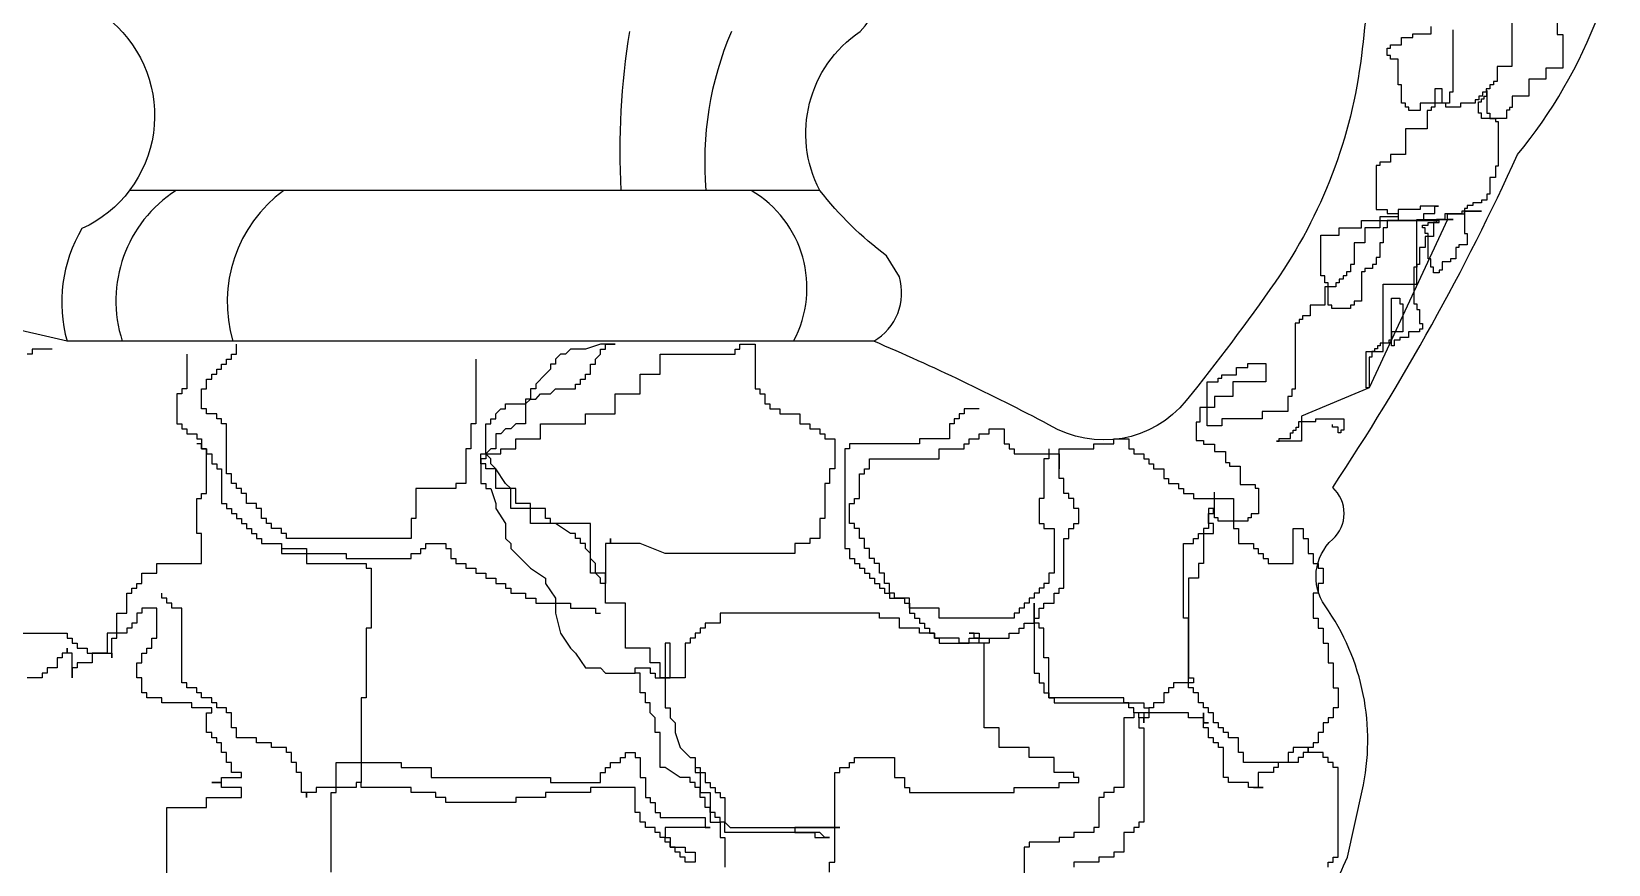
# Model space of a CAD drawing. Extents: x 955 to 1117, y 165 to 443.
# Drawn here: x 1011.8 to 1116.8, y 241 to 296.4 of the extents above; entities that cross this region are included whole.
import ezdxf

# ---------------------------------------------------------------- set-up
doc = ezdxf.new("R2010")
doc.units = 0
doc.header["$LTSCALE"] = 10
doc.header["$MEASUREMENT"] = 0
for name, color, linetype in [('3', 3, 'CONTINUOUS'), ('4', 4, 'CONTINUOUS'), ('7', 7, 'CONTINUOUS')]:
    doc.layers.add(name, color=color, linetype=linetype)

msp = doc.modelspace()

# ---------------------------------------------------------------- linework, layer by layer
at = {"layer": '3'}
msp.add_line((1064.3, 285.87), (1018.35, 285.87), dxfattribs=at)
for points in [[(1113.39, 297.56), (1113.39, 296.26), (1113.77, 296.26), (1113.77, 294.01), (1112.65, 294.01), (1112.65, 293.27), (1111.52, 293.27), (1111.52, 292.15), (1110.4, 292.15), (1110.4, 291.4), (1110.22, 291.4), (1110.22, 291.21), (1110.03, 291.21), (1110.03, 290.65), (1108.35, 290.65), (1108.35, 291.02), (1108.16, 291.02), (1108.16, 291.77), (1108.35, 291.77), (1108.35, 291.96), (1108.53, 291.96), (1108.53, 292.15), (1108.72, 292.15), (1108.72, 292.52), (1108.72, 291.02), (1108.91, 291.02), (1108.91, 290.65), (1109.28, 290.65), (1109.28, 290.46), (1109.47, 290.46), (1109.47, 287.48), (1109.28, 287.48), (1109.28, 286.73), (1108.91, 286.73), (1108.91, 285.61), (1108.72, 285.61), (1108.72, 285.23), (1108.35, 285.23), (1108.35, 285.05), (1107.79, 285.05), (1107.79, 284.86), (1107.41, 284.86), (1107.41, 284.67), (1107.23, 284.67), (1107.23, 282.99), (1107.41, 282.99), (1107.41, 282.24), (1106.85, 282.24), (1106.85, 282.06), (1106.66, 282.06), (1106.66, 281.31), (1106.29, 281.31), (1106.29, 281.12), (1105.73, 281.12), (1105.73, 280.56), (1105.54, 280.56), (1105.54, 280.38), (1105.17, 280.38), (1105.17, 280.75), (1104.98, 280.75), (1104.98, 281.31), (1104.8, 281.31), (1104.8, 282.99), (1104.61, 282.99), (1104.61, 283.37), (1104.42, 283.37), (1104.42, 283.55), (1104.8, 283.55), (1104.8, 283.74), (1105.54, 283.74), (1105.54, 283.93), (1106.1, 283.93), (1106.1, 284.3), (1107.23, 284.3), (1107.23, 284.49), (1108.35, 284.49), (1107.04, 284.49), (1107.04, 284.3), (1105.92, 284.3), (1105.92, 283.93), (1105.36, 283.93), (1105.36, 283.74), (1105.17, 283.74), (1105.17, 282.81), (1104.61, 282.81), (1104.61, 282.06), (1104.23, 282.06), (1104.23, 280.94), (1104.05, 280.94), (1104.05, 280.75), (1103.86, 280.75), (1103.86, 278.32), (1104.05, 278.32), (1104.05, 277.95), (1104.23, 277.95), (1104.23, 277.01), (1104.42, 277.01), (1104.42, 276.64), (1104.23, 276.64), (1104.23, 276.45), (1103.49, 276.45), (1103.49, 276.08), (1102.93, 276.08), (1102.93, 275.89), (1102.55, 275.89), (1102.55, 275.52), (1102.37, 275.52), (1102.37, 278.7), (1102.93, 278.7), (1102.93, 278.32), (1103.11, 278.32), (1103.11, 276.45), (1102.37, 276.45), (1102.37, 275.89), (1102.18, 275.89), (1102.18, 275.71), (1101.62, 275.71), (1101.62, 275.52), (1101.43, 275.52), (1101.43, 275.33), (1101.24, 275.33), (1101.24, 275.15), (1101.06, 275.15), (1101.06, 274.77), (1100.87, 274.77), (1100.87, 272.72), (1100.68, 272.72), (1100.68, 275.15), (1101.8, 275.15), (1101.8, 279.63), (1104.05, 279.63), (1104.05, 283.93), (1106.48, 283.93), (1106.1, 283.93), (1100.87, 272.72), (1096.38, 270.85), (1096.38, 269.17), (1094.7, 269.17), (1094.89, 269.17), (1094.89, 269.35), (1095.64, 269.35), (1095.64, 269.73), (1095.82, 269.73), (1095.82, 269.91), (1096.01, 269.91), (1096.01, 270.1), (1096.2, 270.1), (1096.2, 270.48), (1097.32, 270.48), (1097.32, 270.66), (1099.19, 270.66), (1099.19, 269.91), (1099, 269.91), (1099, 269.73), (1098.81, 269.73), (1098.81, 270.1), (1098.44, 270.1), (1098.44, 270.29)], [(1110.37, 297.04), (1110.37, 294.11), (1109.39, 294.11), (1109.39, 293.13), (1109.15, 293.13), (1109.15, 292.89), (1108.91, 292.89), (1108.91, 292.64), (1108.66, 292.64), (1108.66, 292.4), (1108.42, 292.4), (1108.42, 292.15), (1108.17, 292.15), (1108.17, 291.91), (1107.93, 291.91), (1107.93, 291.67), (1106.95, 291.67), (1106.95, 291.42), (1105.98, 291.42), (1105.98, 291.67), (1105.73, 291.67), (1105.73, 292.64), (1105.24, 292.64), (1105.24, 291.42), (1105, 291.42), (1105, 291.18), (1104.75, 291.18), (1104.75, 289.96), (1103.29, 289.96), (1103.29, 288.25), (1102.31, 288.25), (1102.31, 287.76), (1101.58, 287.76), (1101.58, 287.52), (1101.34, 287.52), (1101.34, 284.59), (1102.07, 284.59), (1102.07, 284.34), (1102.8, 284.34), (1102.8, 283.86), (1105.49, 283.86), (1102.07, 283.86), (1102.07, 283.37), (1101.82, 283.37), (1101.82, 282.39), (1101.58, 282.39), (1101.58, 281.41), (1101.34, 281.41), (1101.34, 280.93), (1101.09, 280.93), (1101.09, 280.68), (1100.6, 280.68), (1100.6, 280.44), (1100.36, 280.44), (1100.36, 278.49), (1099.87, 278.49), (1099.87, 278.24), (1099.63, 278.24), (1099.63, 278), (1098.4, 278), (1098.4, 278.24), (1098.16, 278.24), (1098.16, 279.71), (1097.92, 279.71), (1097.92, 280.19), (1097.67, 280.19), (1097.67, 282.88), (1098.89, 282.88), (1098.89, 283.37), (1100.36, 283.37), (1100.36, 283.86), (1104.51, 283.86), (1104.51, 284.34), (1105.24, 284.34), (1105.24, 284.83), (1105.49, 284.83), (1104.27, 284.83), (1104.27, 284.59), (1102.8, 284.59), (1102.8, 284.1), (1101.58, 284.1), (1101.58, 283.37), (1100.6, 283.37), (1100.6, 282.39), (1099.87, 282.39), (1099.87, 280.93), (1099.63, 280.93), (1099.63, 280.44), (1099.38, 280.44), (1099.38, 280.19), (1099.14, 280.19), (1099.14, 279.95), (1098.89, 279.95), (1098.89, 279.71), (1098.65, 279.71), (1098.65, 279.46), (1097.92, 279.46), (1097.92, 278.24), (1096.94, 278.24), (1096.94, 277.51), (1096.45, 277.51), (1096.45, 277.27), (1096.21, 277.27), (1096.21, 277.02), (1095.96, 277.02), (1095.96, 272.63), (1095.72, 272.63), (1095.72, 272.14), (1095.47, 272.14), (1095.47, 271.16), (1093.76, 271.16), (1093.76, 270.67), (1091.08, 270.67), (1091.08, 270.19), (1090.1, 270.19), (1090.1, 273.12), (1090.83, 273.12), (1090.83, 273.36), (1091.08, 273.36), (1091.08, 273.6), (1092.05, 273.6), (1092.05, 274.09), (1092.79, 274.09), (1092.79, 274.34), (1094.01, 274.34), (1094.01, 273.12), (1091.81, 273.12), (1091.81, 272.14), (1090.59, 272.14), (1090.59, 271.41), (1089.61, 271.41), (1089.61, 270.43), (1089.37, 270.43), (1089.37, 269.21), (1089.86, 269.21), (1089.86, 268.97), (1090.59, 268.97), (1090.59, 268.48), (1091.32, 268.48), (1091.32, 267.75), (1091.57, 267.75), (1091.57, 267.5), (1092.3, 267.5), (1092.3, 266.28), (1093.28, 266.28), (1093.28, 266.04), (1093.52, 266.04), (1093.52, 264.33), (1093.03, 264.33), (1093.03, 264.08), (1092.79, 264.08), (1092.79, 263.84), (1090.83, 263.84), (1090.83, 264.08), (1090.59, 264.08), (1090.59, 265.79)], [(1106.46, 296.55), (1106.46, 292.4), (1106.22, 292.4), (1106.22, 291.67), (1104.27, 291.67), (1104.27, 291.18), (1103.53, 291.18), (1103.53, 291.42), (1103.29, 291.42), (1103.29, 291.67), (1103.04, 291.67), (1103.04, 292.89), (1102.8, 292.89), (1102.8, 294.6), (1102.31, 294.6), (1102.31, 294.84), (1102.07, 294.84), (1102.07, 295.33), (1102.31, 295.33), (1102.31, 295.57), (1103.04, 295.57), (1103.04, 296.06), (1103.78, 296.06), (1103.78, 296.3), (1105, 296.3), (1105, 296.79)], [(1013.2, 275.3), (1011.87, 275.3), (1011.87, 274.97), (1011.54, 274.97)], [(1041.4, 274.64), (1041.4, 270.33), (1041.07, 270.33), (1041.07, 268.67), (1040.74, 268.67), (1040.74, 266.35), (1040.08, 266.35), (1040.08, 266.02), (1037.42, 266.02), (1037.42, 264.03), (1037.09, 264.03), (1037.09, 262.7), (1028.79, 262.7), (1028.79, 263.03), (1028.46, 263.03), (1028.46, 263.36), (1027.8, 263.36), (1027.8, 263.69), (1027.47, 263.69), (1027.47, 264.03), (1027.13, 264.03), (1027.13, 264.69), (1026.8, 264.69), (1026.8, 265.02), (1026.14, 265.02), (1026.14, 265.68), (1025.81, 265.68), (1025.81, 266.02), (1025.48, 266.02), (1025.48, 266.35), (1025.14, 266.35), (1025.14, 267.01), (1024.81, 267.01), (1024.81, 270.33), (1024.48, 270.33), (1024.48, 270.66), (1024.15, 270.66), (1024.15, 270.99), (1023.48, 270.99), (1023.48, 271.32), (1023.15, 271.32), (1023.15, 272.65), (1023.48, 272.65), (1023.48, 273.31), (1023.82, 273.31), (1023.82, 273.64), (1024.15, 273.64), (1024.15, 273.97), (1024.48, 273.97), (1024.48, 274.31), (1024.81, 274.31), (1024.81, 274.64), (1025.14, 274.64), (1025.14, 274.97), (1025.48, 274.97), (1025.48, 275.63)], [(1064.96, 240.48), (1064.96, 241.14), (1065.3, 241.14), (1065.3, 247.11), (1065.63, 247.11), (1065.63, 247.44), (1066.29, 247.44), (1066.29, 247.78), (1066.62, 247.78), (1066.62, 248.11), (1069.28, 248.11), (1069.28, 246.78), (1069.94, 246.78), (1069.94, 246.12), (1070.27, 246.12), (1070.27, 245.79), (1077.24, 245.79), (1077.24, 246.12), (1080.23, 246.12), (1080.23, 246.45), (1081.55, 246.45), (1081.55, 246.78), (1081.22, 246.78), (1081.22, 247.11), (1079.9, 247.11), (1079.9, 248.11), (1078.24, 248.11), (1078.24, 248.77), (1076.25, 248.77), (1076.25, 250.1), (1075.25, 250.1), (1075.25, 255.73), (1074.92, 255.73), (1074.92, 256.07), (1074.59, 256.07), (1074.59, 256.4), (1074.25, 256.4), (1074.92, 256.4), (1074.92, 256.07), (1075.58, 256.07), (1075.58, 255.73), (1073.59, 255.73), (1073.59, 256.07), (1071.93, 256.07), (1071.93, 256.4), (1070.94, 256.4), (1070.94, 256.73), (1069.61, 256.73), (1069.61, 257.39), (1068.28, 257.39), (1068.28, 257.72), (1057.66, 257.72), (1057.66, 257.06), (1056.67, 257.06), (1056.67, 256.73), (1056.34, 256.73), (1056.34, 256.4), (1056, 256.4), (1056, 256.07), (1055.67, 256.07), (1055.67, 255.73), (1055.34, 255.73), (1055.34, 253.41), (1053.68, 253.41), (1053.68, 254.41), (1053.02, 254.41), (1053.02, 255.4), (1051.36, 255.4), (1051.36, 258.39), (1050.03, 258.39), (1050.03, 260.38), (1049.04, 260.38), (1049.04, 263.69), (1045.05, 263.69), (1045.05, 265.02), (1044.06, 265.02), (1044.06, 266.02), (1042.73, 266.02), (1042.73, 267.34), (1042.07, 267.34), (1042.07, 267.67), (1041.73, 267.67), (1041.73, 268.34), (1043.06, 268.34), (1043.06, 268.67), (1044.06, 268.67), (1044.06, 269.33), (1045.72, 269.33), (1045.72, 270.33), (1048.7, 270.33), (1048.7, 270.99), (1050.69, 270.99), (1050.69, 272.32), (1052.35, 272.32), (1052.35, 273.64), (1053.68, 273.64), (1053.68, 274.97), (1058.66, 274.97), (1058.66, 275.3), (1058.99, 275.3), (1058.99, 275.63), (1059.99, 275.63), (1059.99, 272.65), (1060.32, 272.65), (1060.32, 272.32), (1060.65, 272.32), (1060.65, 271.65), (1060.98, 271.65), (1060.98, 271.32), (1061.64, 271.32), (1061.64, 270.99), (1062.97, 270.99), (1062.97, 270.33), (1063.64, 270.33), (1063.64, 269.99), (1064.3, 269.99), (1064.3, 269.66), (1064.63, 269.66), (1064.63, 269.33), (1065.3, 269.33), (1065.3, 267.34), (1064.96, 267.34), (1064.96, 266.35), (1064.63, 266.35), (1064.63, 264.03), (1064.3, 264.03), (1064.3, 262.7), (1063.64, 262.7), (1063.64, 262.37), (1062.64, 262.37), (1062.64, 261.7), (1054.01, 261.7), (1052.35, 262.37), (1050.36, 262.37), (1050.36, 262.7), (1050.36, 262.37), (1050.03, 262.37), (1050.03, 259.71), (1049.7, 259.71), (1049.7, 260.05), (1049.37, 260.38), (1049.37, 261.04), (1049.04, 261.37), (1049.04, 261.7), (1048.7, 262.04), (1048.7, 262.37), (1048.37, 262.37), (1048.37, 262.7), (1048.04, 262.7), (1048.04, 263.03), (1047.71, 263.03), (1046.71, 263.69), (1046.38, 263.69), (1046.38, 264.03), (1046.05, 264.03), (1046.05, 264.69), (1043.73, 264.69), (1043.73, 266.02), (1043.39, 266.35), (1042.73, 267.34), (1042.4, 267.67), (1042.4, 268), (1042.07, 268.34), (1042.07, 270.33), (1042.4, 270.33), (1042.4, 270.66), (1042.73, 270.66), (1042.73, 270.99), (1043.06, 271.32), (1043.39, 271.32), (1043.39, 271.65), (1044.72, 271.65), (1045.05, 271.98), (1045.39, 271.98), (1045.72, 272.32), (1046.38, 272.32), (1046.71, 272.65), (1048.04, 272.65), (1048.04, 272.98), (1048.37, 272.98), (1048.37, 273.31), (1048.7, 273.31), (1048.7, 273.64), (1049.04, 273.64), (1049.04, 274.31), (1049.37, 274.31), (1049.37, 274.64), (1049.7, 274.97), (1049.7, 275.3), (1050.03, 275.3), (1050.03, 275.63), (1050.69, 275.63), (1049.7, 275.63), (1048.7, 275.3), (1047.71, 275.3), (1047.38, 274.97), (1047.04, 274.97), (1046.71, 274.64), (1046.71, 274.31), (1046.38, 274.31), (1046.38, 273.97), (1046.05, 273.64), (1045.39, 272.98), (1045.39, 272.65), (1045.05, 272.65), (1045.05, 271.98), (1044.72, 271.98), (1044.72, 270.33), (1044.06, 270.33), (1043.73, 269.99), (1043.39, 269.99), (1043.06, 269.66), (1042.73, 269.66), (1042.73, 268.67), (1042.4, 268.67), (1042.07, 268.34), (1042.07, 268), (1041.73, 268), (1041.73, 266.35), (1042.07, 266.35), (1042.07, 266.02), (1042.4, 266.02), (1042.73, 265.02), (1042.73, 264.69), (1043.39, 263.69), (1043.39, 262.7), (1043.73, 262.37), (1043.73, 262.04), (1045.05, 260.71), (1046.05, 260.05), (1046.05, 259.71), (1046.71, 258.72), (1046.71, 257.72), (1047.04, 256.4), (1047.71, 255.4), (1048.04, 255.07), (1048.7, 254.08), (1049.7, 254.08), (1050.03, 253.74), (1052.02, 253.74), (1052.02, 254.08), (1053.02, 254.08), (1053.02, 253.74), (1053.35, 253.74), (1053.35, 253.41), (1054.34, 253.41), (1054.34, 255.73), (1054.01, 255.73), (1054.01, 253.08)], [(1022.16, 274.97), (1022.16, 272.65), (1021.82, 272.65), (1021.82, 272.32), (1021.49, 272.32), (1021.49, 270.33), (1021.82, 270.33), (1021.82, 269.99), (1022.16, 269.99), (1022.16, 269.66), (1022.82, 269.66), (1022.82, 269.33), (1023.15, 269.33), (1023.15, 268.67), (1023.48, 268.67), (1023.48, 268.34), (1023.82, 268.34), (1023.82, 267.67), (1024.15, 267.67), (1024.15, 267.34), (1024.48, 267.34), (1024.48, 265.02), (1024.81, 265.02), (1024.81, 264.69), (1025.14, 264.69), (1025.14, 264.36), (1025.48, 264.36), (1025.48, 264.03), (1025.81, 264.03), (1025.81, 263.69), (1026.14, 263.69), (1026.14, 263.36), (1026.47, 263.36), (1026.47, 263.03), (1026.8, 263.03), (1026.8, 262.7), (1027.13, 262.7), (1027.13, 262.37), (1028.46, 262.37), (1028.46, 262.04), (1030.12, 262.04), (1030.12, 261.7), (1032.78, 261.7), (1032.78, 261.37), (1037.09, 261.37), (1037.09, 261.7), (1037.75, 261.7), (1037.75, 262.04), (1038.08, 262.04), (1038.08, 262.37), (1039.41, 262.37), (1039.41, 262.04), (1039.74, 262.04), (1039.74, 261.37), (1040.08, 261.37), (1040.08, 261.04), (1040.74, 261.04), (1040.74, 260.71), (1041.4, 260.71), (1041.4, 260.38), (1042.07, 260.38), (1042.07, 260.05), (1042.73, 260.05), (1042.73, 259.71), (1043.39, 259.71), (1043.39, 259.38), (1043.73, 259.38), (1043.73, 259.05), (1044.72, 259.05), (1044.72, 258.72), (1045.39, 258.72), (1045.39, 258.39), (1047.71, 258.39), (1047.71, 258.06), (1049.37, 258.06), (1049.37, 257.72), (1049.7, 257.72)], [(1074.92, 271.32), (1073.92, 271.32), (1073.92, 270.99), (1073.59, 270.99), (1073.59, 270.66), (1073.26, 270.66), (1073.26, 270.33), (1072.93, 270.33), (1072.93, 269.33), (1070.94, 269.33), (1070.94, 269), (1066.29, 269), (1066.29, 268.67), (1065.96, 268.67), (1065.96, 262.04), (1066.29, 262.04), (1066.29, 261.37), (1066.62, 261.37), (1066.62, 261.04), (1066.95, 261.04), (1066.95, 260.71), (1067.29, 260.71), (1067.29, 260.38), (1067.62, 260.38), (1067.62, 260.05), (1067.95, 260.05), (1067.95, 259.71), (1068.28, 259.71), (1068.28, 259.38), (1068.61, 259.38), (1068.61, 259.05), (1068.95, 259.05), (1068.95, 258.72), (1069.94, 258.72), (1069.94, 258.39), (1070.27, 258.39), (1070.27, 257.72), (1070.6, 257.72), (1070.6, 257.39), (1070.94, 257.39), (1070.94, 257.06), (1071.27, 257.06), (1071.27, 256.73), (1071.6, 256.73), (1071.6, 256.4), (1071.93, 256.4), (1071.93, 256.07), (1072.26, 256.07), (1072.26, 255.73), (1074.25, 255.73), (1074.25, 256.07), (1076.91, 256.07), (1076.91, 256.4), (1077.57, 256.4), (1077.57, 256.73), (1077.9, 256.73), (1077.9, 257.06), (1078.57, 257.06), (1078.57, 257.39), (1078.9, 257.39), (1078.9, 258.06), (1079.23, 258.06), (1079.23, 258.39), (1079.9, 258.39), (1079.9, 259.05), (1080.23, 259.05), (1080.23, 259.38), (1080.56, 259.38), (1080.56, 262.7), (1080.89, 262.7), (1080.89, 263.36), (1081.22, 263.36), (1081.22, 263.69), (1081.55, 263.69), (1081.55, 264.69), (1081.22, 264.69), (1081.22, 265.35), (1080.89, 265.35), (1080.89, 265.68), (1080.56, 265.68), (1080.56, 266.68), (1080.23, 266.68), (1080.23, 268.67), (1082.55, 268.67), (1082.55, 269), (1083.88, 269), (1083.88, 269.33), (1084.87, 269.33), (1084.87, 268.67), (1085.21, 268.67), (1085.21, 268.34), (1085.87, 268.34), (1085.87, 268), (1086.2, 268), (1086.2, 267.67), (1086.53, 267.67), (1086.53, 267.34), (1087.2, 267.34), (1087.2, 266.68), (1087.53, 266.68), (1087.53, 266.35), (1088.19, 266.35), (1088.19, 266.02), (1088.52, 266.02), (1088.52, 265.68), (1089.19, 265.68), (1089.19, 265.35), (1091.84, 265.35), (1091.84, 263.36), (1092.17, 263.36), (1092.17, 262.37), (1093.17, 262.37), (1093.17, 262.04), (1093.5, 262.04), (1093.5, 261.7), (1093.83, 261.7), (1093.83, 261.37), (1094.16, 261.37), (1094.16, 261.04), (1095.82, 261.04), (1095.82, 263.36), (1096.49, 263.36), (1096.49, 262.7), (1096.82, 262.7), (1096.82, 261.7), (1097.15, 261.7), (1097.15, 261.04), (1097.48, 261.04), (1097.48, 260.71), (1097.81, 260.71), (1097.81, 259.71), (1097.48, 259.71), (1097.48, 259.05), (1097.15, 259.05), (1097.15, 257.39), (1097.48, 257.39), (1097.48, 256.73), (1097.81, 256.73), (1097.81, 255.73), (1098.15, 255.73), (1098.15, 254.41), (1098.48, 254.41), (1098.48, 252.75), (1098.81, 252.75), (1098.81, 251.42), (1098.48, 251.42), (1098.48, 250.76), (1098.15, 250.76), (1098.15, 250.43), (1097.81, 250.43), (1097.81, 249.77), (1097.48, 249.77), (1097.48, 249.1), (1097.15, 249.1), (1097.15, 248.77), (1096.82, 248.77), (1096.82, 248.44), (1096.49, 248.44), (1096.49, 248.11), (1096.16, 248.11), (1096.16, 247.78), (1092.51, 247.78), (1092.51, 248.44), (1092.17, 248.44), (1092.17, 249.43), (1091.51, 249.43), (1091.51, 249.77), (1091.18, 249.77), (1091.18, 250.1), (1090.85, 250.1), (1090.85, 250.43), (1090.51, 250.43), (1090.51, 251.09), (1090.18, 251.09), (1090.18, 251.42), (1089.85, 251.42), (1089.85, 251.75), (1089.52, 251.75), (1089.52, 252.42), (1089.19, 252.42), (1089.19, 252.75), (1088.86, 252.75), (1088.86, 257.39), (1088.52, 257.39), (1088.52, 262.37), (1089.19, 262.37), (1089.19, 262.7), (1089.52, 262.7), (1089.52, 263.03), (1090.51, 263.03), (1090.51, 263.69), (1090.18, 263.69), (1090.18, 264.36), (1090.51, 264.36), (1090.51, 264.69), (1090.18, 264.69), (1090.18, 263.36), (1089.85, 263.36), (1089.85, 261.04), (1089.52, 261.04), (1089.52, 260.05), (1088.86, 260.05), (1088.86, 253.41), (1089.19, 253.41), (1089.19, 253.08), (1087.86, 253.08), (1087.86, 252.75), (1087.53, 252.75), (1087.53, 252.42), (1087.2, 252.42), (1087.2, 251.75), (1086.53, 251.75), (1086.53, 251.42), (1086.2, 251.42), (1086.2, 250.76), (1085.87, 250.76), (1085.87, 250.43), (1085.87, 250.76), (1085.54, 250.76), (1085.54, 251.09), (1085.21, 251.09), (1085.21, 251.42), (1084.87, 251.42), (1084.87, 251.75), (1084.54, 251.75), (1084.54, 252.09), (1079.56, 252.09), (1079.56, 254.74), (1079.23, 254.74), (1079.23, 256.73), (1078.9, 256.73), (1078.9, 257.06), (1078.57, 257.06), (1078.57, 258.39), (1078.57, 253.74), (1078.9, 253.74), (1078.9, 253.08), (1079.23, 253.08), (1079.23, 252.42), (1079.56, 252.42), (1079.56, 252.09), (1079.9, 252.09), (1079.9, 251.75), (1085.87, 251.75), (1085.87, 251.42), (1086.2, 251.42), (1086.2, 251.09), (1085.87, 251.09), (1085.87, 250.76), (1085.54, 250.76), (1085.54, 250.1), (1085.87, 250.1), (1085.87, 243.8), (1085.54, 243.8), (1085.54, 243.46), (1085.21, 243.46), (1085.21, 243.13), (1084.54, 243.13), (1084.54, 241.81), (1083.88, 241.81), (1083.88, 241.47), (1082.88, 241.47), (1082.88, 241.14), (1081.22, 241.14), (1081.22, 240.81)], [(1079.56, 268.67), (1079.56, 268), (1079.23, 268), (1079.23, 265.35), (1078.9, 265.35), (1078.9, 263.69), (1079.23, 263.69), (1079.23, 263.36), (1079.9, 263.36), (1079.9, 260.38), (1079.56, 260.38), (1079.56, 259.71), (1079.23, 259.71), (1079.23, 259.38), (1078.9, 259.38), (1078.9, 259.05), (1078.57, 259.05), (1078.57, 258.72), (1078.24, 258.72), (1078.24, 258.39), (1077.9, 258.39), (1077.9, 258.06), (1077.57, 258.06), (1077.57, 257.72), (1077.24, 257.72), (1077.24, 257.39), (1072.26, 257.39), (1072.26, 258.06), (1070.27, 258.06), (1070.27, 258.72), (1069.28, 258.72), (1069.28, 259.05), (1068.95, 259.05), (1068.95, 259.71), (1068.61, 259.71), (1068.61, 260.38), (1068.28, 260.38), (1068.28, 261.04), (1067.95, 261.04), (1067.95, 261.37), (1067.62, 261.37), (1067.62, 262.04), (1067.29, 262.04), (1067.29, 262.7), (1066.95, 262.7), (1066.95, 263.36), (1066.62, 263.36), (1066.62, 263.69), (1066.29, 263.69), (1066.29, 265.02), (1066.62, 265.02), (1066.62, 265.35), (1066.95, 265.35), (1066.95, 267.01), (1067.29, 267.01), (1067.29, 267.34), (1067.62, 267.34), (1067.62, 268), (1072.26, 268), (1072.26, 268.67), (1073.92, 268.67), (1073.92, 269), (1074.25, 269), (1074.25, 269.33), (1074.92, 269.33), (1074.92, 269.66), (1075.58, 269.66), (1075.58, 269.99), (1076.58, 269.99), (1076.58, 269), (1076.91, 269), (1076.91, 268.67), (1077.24, 268.67), (1077.24, 268.34), (1080.23, 268.34), (1080.23, 267.34)], [(1006.89, 256.4), (1014.19, 256.4), (1014.19, 256.07), (1014.52, 256.07), (1014.52, 255.73), (1014.86, 255.73), (1014.86, 255.4), (1015.52, 255.4), (1015.52, 255.07), (1017.18, 255.07), (1017.18, 254.74), (1017.18, 256.07), (1017.51, 256.07), (1017.51, 257.72), (1018.17, 257.72), (1018.17, 259.05), (1018.51, 259.05), (1018.51, 259.38), (1018.84, 259.38), (1018.84, 259.71), (1019.17, 259.71), (1019.17, 260.38), (1020.17, 260.38), (1020.17, 261.04), (1023.15, 261.04), (1023.15, 263.03), (1022.82, 263.03), (1022.82, 265.35), (1023.15, 265.35), (1023.15, 265.68), (1023.48, 265.68), (1023.48, 268.67), (1023.15, 268.67), (1023.15, 269), (1022.82, 269)], [(1028.46, 262.04), (1028.46, 261.7), (1030.12, 261.7), (1030.12, 261.04), (1034.1, 261.04), (1034.1, 260.71), (1034.43, 260.71), (1034.43, 256.73), (1034.1, 256.73), (1034.1, 252.09), (1033.77, 252.09), (1033.77, 246.45), (1033.44, 246.45), (1033.44, 246.12), (1030.78, 246.12), (1030.78, 245.79), (1030.12, 245.79), (1030.12, 245.45), (1030.12, 245.79), (1029.79, 245.79), (1029.79, 247.11), (1029.46, 247.11), (1029.46, 247.78), (1029.13, 247.78), (1029.13, 248.44), (1028.79, 248.44), (1028.79, 248.77), (1027.8, 248.77), (1027.8, 249.1), (1026.8, 249.1), (1026.8, 249.43), (1025.48, 249.43), (1025.48, 250.1), (1025.14, 250.1), (1025.14, 251.09), (1024.81, 251.09), (1024.81, 251.42), (1024.15, 251.42), (1024.15, 251.75), (1023.82, 251.75), (1023.82, 252.09), (1023.15, 252.09), (1023.15, 252.42), (1022.82, 252.42), (1022.82, 252.75), (1022.16, 252.75), (1022.16, 253.08), (1021.82, 253.08), (1021.82, 258.06), (1021.16, 258.06), (1021.16, 258.39), (1020.83, 258.39), (1020.83, 258.72), (1020.5, 258.72), (1020.5, 259.05)], [(1020.83, 237.83), (1020.83, 244.79), (1023.48, 244.79), (1023.48, 245.45), (1025.81, 245.45), (1025.81, 246.12), (1024.48, 246.12), (1024.48, 246.45), (1023.82, 246.45), (1024.48, 246.45), (1024.48, 246.78), (1025.81, 246.78), (1025.81, 247.11), (1025.14, 247.11), (1025.14, 247.78), (1024.81, 247.78), (1024.81, 248.44), (1024.48, 248.44), (1024.48, 249.1), (1024.15, 249.1), (1024.15, 249.43), (1023.82, 249.43), (1023.82, 249.77), (1023.48, 249.77), (1023.48, 251.09), (1023.82, 251.09), (1023.82, 251.42), (1022.49, 251.42), (1022.49, 251.75), (1020.5, 251.75), (1020.5, 252.09), (1019.5, 252.09), (1019.5, 252.42), (1019.17, 252.42), (1019.17, 253.41), (1018.84, 253.41), (1018.84, 254.41), (1019.17, 254.41), (1019.17, 255.07), (1019.5, 255.07), (1019.5, 255.4), (1019.83, 255.4), (1019.83, 256.07), (1020.17, 256.07), (1020.17, 258.06), (1019.17, 258.06), (1019.17, 257.72), (1018.84, 257.72), (1018.84, 257.06), (1018.51, 257.06), (1018.51, 256.73), (1018.17, 256.73), (1018.17, 256.4), (1016.85, 256.4), (1016.85, 255.07), (1015.85, 255.07), (1015.85, 254.41), (1014.86, 254.41), (1014.86, 254.08), (1014.52, 254.08), (1014.52, 253.41), (1014.52, 255.07), (1014.19, 255.07), (1014.19, 255.4), (1014.19, 255.07), (1013.86, 255.07), (1013.86, 254.74), (1013.53, 254.74), (1013.53, 254.08), (1012.87, 254.08), (1012.87, 253.74), (1012.53, 253.74), (1012.53, 253.41), (1011.54, 253.41)], [(1054.01, 253.41), (1054.01, 251.42), (1054.34, 251.42), (1054.34, 250.76), (1054.68, 250.43), (1054.68, 249.77), (1055.01, 248.77), (1055.34, 248.44), (1055.67, 248.11), (1056, 248.11), (1056, 247.44), (1056.34, 247.44), (1056.34, 247.11), (1056.67, 247.11), (1056.67, 246.45), (1057, 246.45), (1057, 246.12), (1057.33, 246.12), (1057.33, 245.79), (1057.66, 245.79), (1057.66, 245.45), (1057.99, 245.45), (1057.99, 243.8), (1058.33, 243.46), (1065.63, 243.46), (1062.64, 243.46), (1062.64, 243.13), (1063.97, 243.13), (1063.97, 242.8), (1064.96, 242.8), (1064.63, 242.8), (1064.3, 243.13), (1057.99, 243.13), (1057.99, 243.8), (1057.66, 243.8), (1057.66, 244.13), (1057.33, 244.13), (1057.33, 244.46), (1057, 244.46), (1057, 244.79), (1056.67, 244.79), (1056.67, 245.45), (1056.34, 245.45), (1056.34, 246.12), (1056, 246.12), (1056, 246.45), (1055.67, 246.45), (1055.67, 246.78), (1055.01, 246.78), (1054.01, 247.44), (1053.68, 247.44), (1053.68, 249.77), (1053.35, 249.77), (1053.35, 250.76), (1053.02, 251.09), (1053.02, 251.75), (1052.69, 251.75), (1052.69, 252.42), (1052.35, 252.42), (1052.35, 253.74), (1052.02, 253.74)], [(1098.15, 240.81), (1098.15, 241.14), (1098.48, 241.14), (1098.48, 241.47), (1098.81, 241.47), (1098.81, 247.44), (1098.48, 247.44), (1098.48, 247.78), (1098.15, 247.78), (1098.15, 248.11), (1097.81, 248.11), (1097.81, 248.44), (1096.82, 248.44), (1096.82, 248.77), (1095.82, 248.77), (1095.82, 248.44), (1095.49, 248.44), (1095.49, 247.78), (1094.83, 247.78), (1094.83, 247.44), (1094.5, 247.44), (1094.5, 247.11), (1093.5, 247.11), (1093.5, 246.12), (1093.17, 246.12), (1093.83, 246.12), (1092.84, 246.12), (1092.84, 246.45), (1091.51, 246.45), (1091.51, 246.78), (1091.18, 246.78), (1091.18, 248.77), (1090.85, 248.77), (1090.85, 249.1), (1090.51, 249.1), (1090.51, 249.43), (1090.18, 249.43), (1090.18, 250.1), (1089.85, 250.1), (1089.85, 251.09), (1089.85, 250.43), (1090.18, 250.43), (1089.85, 250.43), (1089.85, 250.76), (1088.86, 250.76), (1088.86, 251.09), (1085.21, 251.09), (1085.21, 250.76), (1084.54, 250.76), (1084.54, 246.12), (1083.88, 246.12), (1083.88, 245.79), (1083.21, 245.79), (1083.21, 245.45), (1082.88, 245.45), (1082.88, 243.46), (1082.55, 243.46), (1082.55, 243.13), (1081.22, 243.13), (1081.22, 242.8), (1080.23, 242.8), (1080.23, 242.47), (1078.24, 242.47), (1078.24, 242.14), (1077.9, 242.14), (1077.9, 239.82)], [(1031.78, 240.48), (1031.78, 245.79), (1032.11, 245.79), (1032.11, 247.78), (1036.43, 247.78), (1036.43, 247.44), (1038.42, 247.44), (1038.42, 246.78), (1046.38, 246.78), (1046.38, 246.45), (1049.7, 246.45), (1049.7, 247.11), (1050.03, 247.11), (1050.03, 247.44), (1050.36, 247.44), (1050.36, 247.78), (1051.03, 247.78), (1051.03, 248.11), (1051.36, 248.11), (1051.36, 248.44), (1052.02, 248.44), (1052.02, 248.11), (1052.35, 248.11), (1052.35, 246.78), (1052.69, 246.78), (1052.69, 245.45), (1053.02, 245.45), (1053.02, 245.12), (1053.35, 245.12), (1053.35, 244.46), (1053.68, 244.46), (1053.68, 244.13), (1056.67, 244.13), (1056.67, 243.46), (1057, 243.46), (1054.01, 243.46), (1054.01, 242.8), (1054.34, 242.8), (1054.34, 242.14), (1055.34, 242.14), (1055.34, 241.81), (1056, 241.81), (1056, 241.14), (1055.34, 241.14), (1055.34, 241.47), (1055.01, 241.47), (1055.01, 241.81), (1054.68, 241.81), (1054.68, 242.14), (1054.34, 242.14), (1054.34, 242.47), (1054.01, 242.47), (1054.01, 242.8), (1053.68, 242.8), (1053.68, 243.13), (1053.35, 243.13), (1053.35, 243.46), (1052.69, 243.46), (1052.69, 243.8), (1052.35, 243.8), (1052.35, 244.46), (1052.02, 244.46), (1052.02, 246.12), (1049.04, 246.12), (1049.04, 245.79), (1046.05, 245.79), (1046.05, 245.45), (1044.06, 245.45), (1044.06, 245.12), (1039.41, 245.12), (1039.41, 245.45), (1038.75, 245.45), (1038.75, 245.79), (1037.09, 245.79), (1037.09, 246.12), (1033.77, 246.12), (1033.77, 246.45), (1033.44, 246.45)], [(1056, 247.44), (1056, 247.11), (1056.34, 247.11), (1056.34, 245.79), (1057, 245.79), (1057, 243.8), (1057.66, 243.8), (1057.66, 242.8), (1057.99, 242.8), (1057.99, 240.81)]]:
    msp.add_lwpolyline(points, dxfattribs=at)
for centre, radius, start, end in [((1100.25, 288.54), 49.26, 170.766, 183.112), ((1078.57, 287.79), 21.93, 156.7487, 185.023), ((1026.16, 278.53), 8.72, 122.6772, 198.0286), ((1034.06, 278.43), 9.21, 126.2057, 196.4211), ((1055.93, 279.38), 7.52, 331.8825, 59.5986)]:
    msp.add_arc(centre, radius, start, end, dxfattribs=at)
at = {"layer": '4'}
for points in [[(1024.69, 351.18, 0.228918), (1020.6, 342.42), (1002.86, 336.01), (1006.38, 330.55, 0.277676), (1010.25, 328.32), (1010.25, 324.69, -0.121903), (1016.66, 320.26, -0.235325), (1016.66, 303.02, 0.203309), (1017.15, 297.11, -0.547586), (1015.18, 283.33, 0.204749), (1014.19, 275.83), (1000.89, 278.89, 0.047645), (990.54, 298.1, -0.064765), (983.64, 335.03, -0.006316), (984.14, 380.82, 0.0856)], [(1097.52, 236.92, -0.015619), (1099.43, 241.47), (1100.42, 245.9, 0.211215), (1097.95, 258.21, -0.379001), (1098.45, 262.64, 0.44374), (1098.45, 266.09, 0.039687), (1110.76, 288.25, 0.079837), (1116.18, 297.61, 0.102037), (1115.69, 314.35, 0.04462), (1108.79, 337.49, 0.336311), (1095.49, 350.29, 0.209995), (1065.91, 341.22), (1061.41, 354.59, 0.664515)], [(1087.62, 336.79), (1092.11, 332.49, -0.210263), (1101.44, 309.89, -0.024246), (1100.36, 294.83, -0.122786), (1094.62, 279.77, -0.017634), (1088.7, 271.88, -0.374789), (1079.55, 270.27, 0.020317), (1067.9, 275.83, 0.346566), (1069.6, 280.12), (1068.75, 281.52, -0.067476), (1064.3, 285.87, -0.38175), (1066.99, 296.45, 0.315692), (1068.07, 303.8, -0.341272), (1067.17, 315.99, 0.294372), (1076.14, 322.09, -0.042296), (1082.96, 335, -0.327737), (1087.62, 336.79, -3.05123)]]:
    msp.add_lwpolyline(points, format="xyb", dxfattribs=at)
at = {"layer": '7'}
msp.add_line((1067.9, 275.83), (1014.19, 275.83), dxfattribs=at)

doc.saveas('drawing.dxf')
